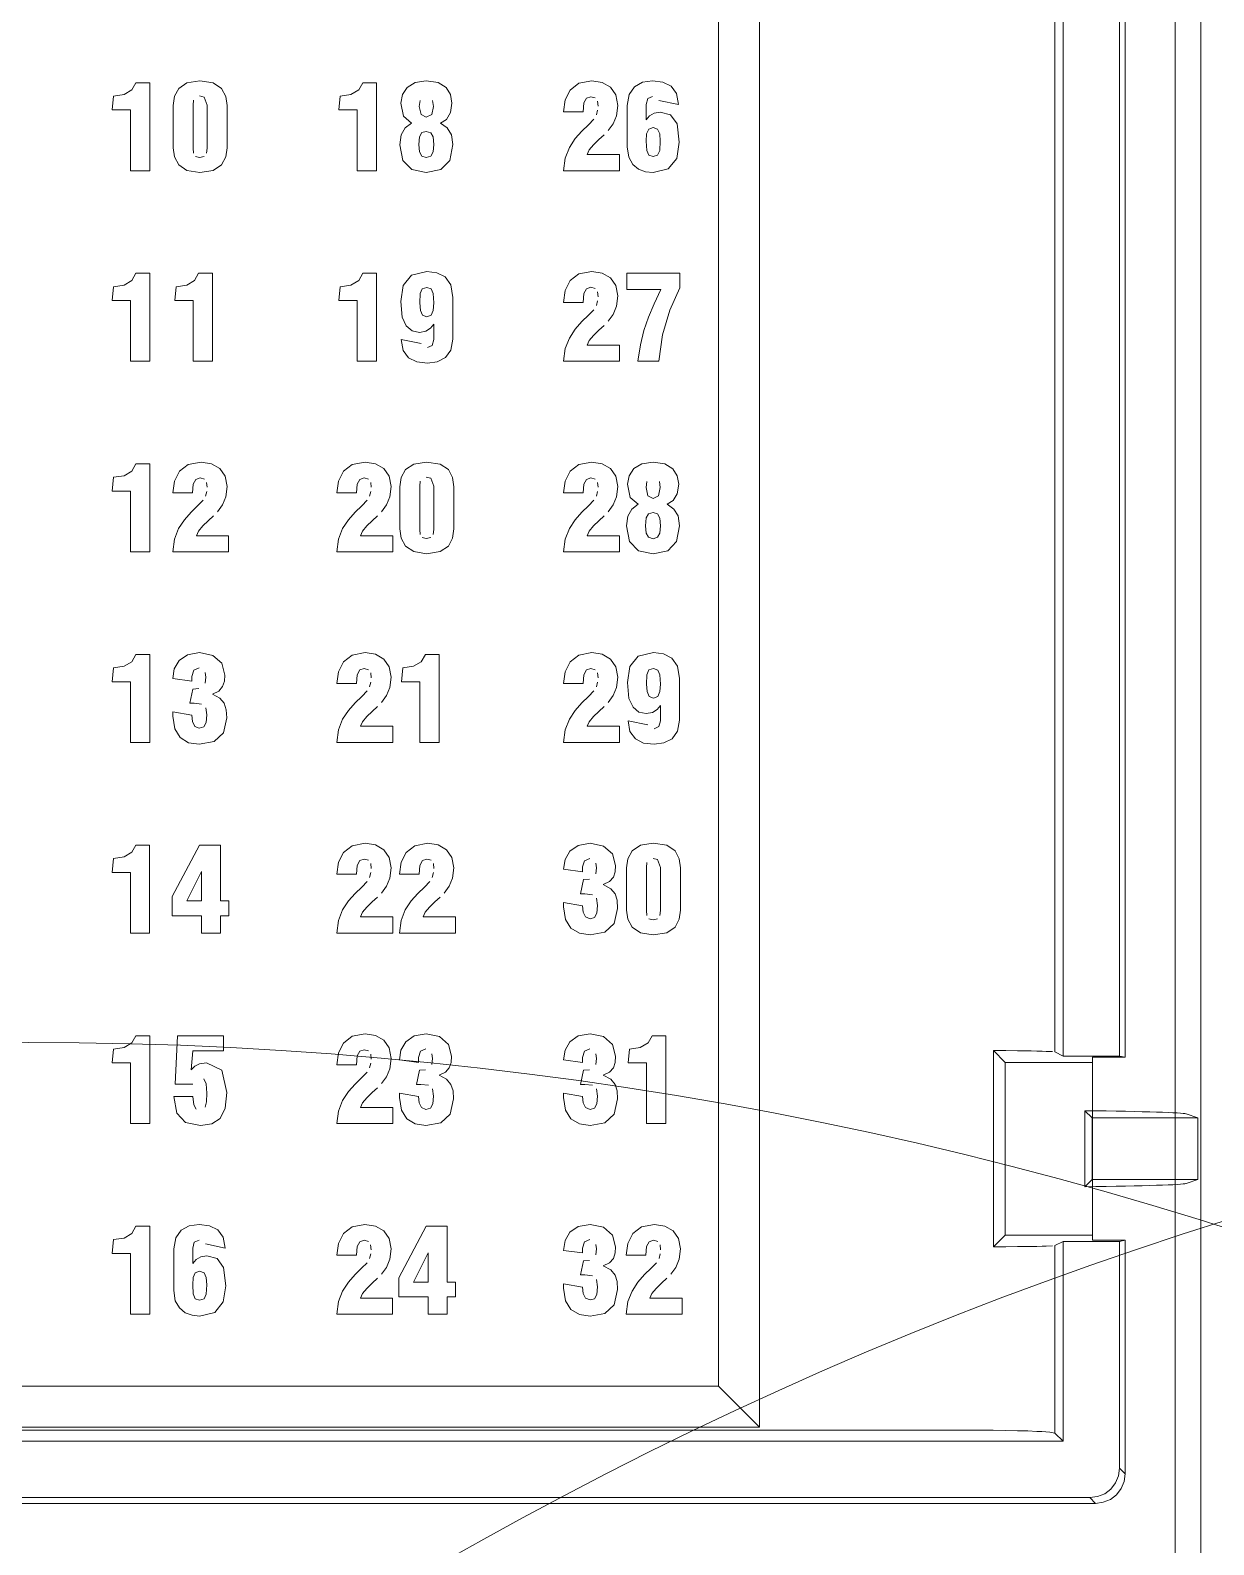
# Model space of a CAD drawing. Header units: millimetres. Extents: x -6000 to 26000, y -6000 to 26000.
# Drawn here: x 133.833 to 136.62, y -4328.751 to -4325.187 of the extents above; entities that cross this region are included whole.
import ezdxf

# ---------------------------------------------------------------- set-up
doc = ezdxf.new("R2010")
doc.units = ezdxf.units.MM
doc.header["$MEASUREMENT"] = 0
doc.layers.add('Чертеж и Рисунок_Ном._пера__7', color=7, linetype='Continuous', lineweight=15)

msp = doc.modelspace()

# ---------------------------------------------------------------- linework, layer by layer
at = {"layer": 'Чертеж и Рисунок_Ном._пера__7', "color": 7, "linetype": 'Continuous', "lineweight": 15}
for p, q in [((136.5291, -4328.7722), (136.5291, -4322.1764)), ((136.5894, -4322.1764), (136.5894, -4328.7722)), ((136.5894, -4322.1764), (136.5894, -4328.7722)), ((136.5894, -4328.7305), (136.5894, -4322.1767)), ((136.2456, -4327.5917), (136.2456, -4323.0256)), ((136.2648, -4327.6013), (136.2648, -4323.016)), ((136.3975, -4327.6013), (136.3975, -4323.016)), ((136.4109, -4323.0133), (136.4109, -4327.6039)), ((135.4537, -4328.3784), (135.4537, -4324.4836)), ((135.5501, -4324.58), (135.5501, -4328.4748)), ((136.1008, -4327.5883), (136.1286, -4327.6162)), ((136.1008, -4328.0504), (136.1008, -4327.5883)), ((136.2648, -4327.6013), (136.2456, -4327.5917)), ((136.3975, -4327.6013), (136.2648, -4327.6013)), ((136.3344, -4327.6039), (136.3344, -4327.6162)), ((136.4109, -4327.6039), (136.3344, -4327.6039)), ((136.4109, -4327.6039), (136.3975, -4327.6013)), ((136.1286, -4328.0226), (136.1286, -4327.6162)), ((136.1286, -4327.6162), (136.3344, -4327.6162)), ((136.3344, -4328.0226), (136.3344, -4327.6162)), ((136.3164, -4327.73), (136.3164, -4327.9088)), ((136.3164, -4327.73), (136.3331, -4327.7467)), ((136.3331, -4327.7467), (136.3331, -4327.8921)), ((136.5822, -4327.7467), (136.3331, -4327.7467)), ((136.5822, -4327.7467), (136.5544, -4327.7374)), ((136.5822, -4327.7467), (136.5822, -4327.8921)), ((136.3164, -4327.9088), (136.3331, -4327.8921)), ((136.3331, -4327.8921), (136.5822, -4327.8921)), ((136.5544, -4327.9013), (136.5822, -4327.8921)), ((136.1008, -4328.0504), (136.1286, -4328.0226)), ((136.1286, -4328.0226), (136.3344, -4328.0226)), ((136.3344, -4328.0348), (136.3344, -4328.0226)), ((136.2648, -4328.0375), (136.2456, -4328.0471)), ((136.2456, -4328.4887), (136.2456, -4328.0471)), ((136.3975, -4328.0375), (136.2648, -4328.0375)), ((136.2648, -4328.5079), (136.2648, -4328.0375)), ((136.4109, -4328.0348), (136.3344, -4328.0348)), ((136.4109, -4328.0348), (136.3975, -4328.0375)), ((136.3975, -4328.5713), (136.3975, -4328.0375)), ((136.4109, -4328.0348), (136.4109, -4328.5847)), ((132.0822, -4328.3784), (135.4537, -4328.3784)), ((135.4537, -4328.3784), (135.5501, -4328.4748)), ((136.0371, -4328.4817), (131.4988, -4328.4817)), ((135.5501, -4328.4748), (131.9858, -4328.4748)), ((136.2456, -4328.4887), (136.2648, -4328.5079)), ((131.2711, -4328.5079), (136.2648, -4328.5079)), ((136.4109, -4328.5847), (136.3975, -4328.5713)), ((136.3416, -4328.654), (131.1943, -4328.654)), ((131.2077, -4328.6406), (136.3282, -4328.6406)), ((136.3416, -4328.654), (136.3282, -4328.6406))]:
    msp.add_line(p, q, dxfattribs=at)
at = {"layer": 'Чертеж и Рисунок_Ном._пера__7', "color": 7, "linetype": 'Continuous', "lineweight": 15, "flags": 128}
for points in [[(134.0692, -4325.5176), (134.1146, -4325.5176), (134.1146, -4325.3106), (134.0822, -4325.3106), (134.0728, -4325.3275)], [(134.183, -4325.324), (134.1729, -4325.3426)], [(134.2022, -4325.311), (134.183, -4325.324)], [(134.2326, -4325.3062), (134.2022, -4325.311)], [(134.2643, -4325.3111), (134.2326, -4325.3062)], [(134.2839, -4325.3241), (134.2643, -4325.3111)], [(134.2938, -4325.3427), (134.2839, -4325.3241)], [(134.603, -4325.5176), (134.6483, -4325.5176), (134.6483, -4325.3106), (134.616, -4325.3106), (134.6065, -4325.3275)], [(134.7396, -4325.3104), (134.7208, -4325.3217), (134.7095, -4325.3383)], [(134.7658, -4325.3062), (134.7396, -4325.3104)], [(134.7939, -4325.3104), (134.7658, -4325.3062)], [(134.8126, -4325.3219), (134.7939, -4325.3104)], [(134.8229, -4325.3386), (134.8126, -4325.3219)], [(135.125, -4325.312), (135.1044, -4325.3279)], [(135.1553, -4325.3062), (135.125, -4325.312)], [(135.1799, -4325.31), (135.1553, -4325.3062)], [(135.1994, -4325.3213), (135.1799, -4325.31)], [(135.2122, -4325.3395), (135.1994, -4325.3213)], [(135.256, -4325.32), (135.2433, -4325.338)], [(135.2984, -4325.3062), (135.275, -4325.3096), (135.256, -4325.32)], [(135.323, -4325.3092), (135.2984, -4325.3062)], [(135.3423, -4325.319), (135.323, -4325.3092)], [(135.3551, -4325.3362), (135.3423, -4325.319)], [(134.0541, -4325.3383), (134.0292, -4325.3421), (134.026, -4325.3748), (134.0692, -4325.3748), (134.0692, -4325.5176)], [(134.0728, -4325.3275), (134.0541, -4325.3383)], [(134.1729, -4325.3426), (134.1699, -4325.3642)], [(134.2178, -4325.4766), (134.2167, -4325.4649), (134.2167, -4325.3633), (134.2178, -4325.3516)], [(134.2321, -4325.3418), (134.2427, -4325.3443)], [(134.2427, -4325.3443), (134.2497, -4325.3633), (134.2497, -4325.4649), (134.2481, -4325.4766)], [(134.2938, -4325.4852), (134.2965, -4325.4637), (134.2965, -4325.3642), (134.2938, -4325.3427)], [(134.5879, -4325.3383), (134.563, -4325.3421), (134.5597, -4325.3748), (134.603, -4325.3748), (134.603, -4325.5176)], [(134.6065, -4325.3275), (134.5879, -4325.3383)], [(134.7095, -4325.3383), (134.7057, -4325.3586), (134.7119, -4325.3895)], [(134.7535, -4325.3855), (134.7493, -4325.3665), (134.7512, -4325.3522)], [(134.7807, -4325.3522), (134.7826, -4325.3665), (134.7784, -4325.3855)], [(134.8225, -4325.381), (134.8262, -4325.3586)], [(134.8262, -4325.3586), (134.8229, -4325.3386)], [(135.0927, -4325.351), (135.089, -4325.3789), (135.135, -4325.3789), (135.1369, -4325.3582), (135.143, -4325.3469)], [(135.1044, -4325.3279), (135.0927, -4325.351)], [(135.143, -4325.3469), (135.1532, -4325.3436)], [(135.1532, -4325.3436), (135.1635, -4325.3463)], [(135.1686, -4325.354), (135.17, -4325.3656)], [(135.2168, -4325.3639), (135.2122, -4325.3395)], [(135.2433, -4325.338), (135.2386, -4325.3639), (135.2386, -4325.4613), (135.2422, -4325.4856)], [(135.2834, -4325.398), (135.2834, -4325.3618), (135.287, -4325.3479)], [(135.287, -4325.3479), (135.2984, -4325.343)], [(135.313, -4325.3521), (135.3596, -4325.3618), (135.3551, -4325.3362)], [(134.1699, -4325.3642), (134.1699, -4325.4637), (134.1729, -4325.4853), (134.183, -4325.504)], [(134.7119, -4325.3895), (134.7305, -4325.4057)], [(134.7784, -4325.3855), (134.7658, -4325.3918), (134.7535, -4325.3855)], [(134.813, -4325.3968), (134.8225, -4325.381)], [(135.1691, -4325.3754), (135.1661, -4325.3865)], [(135.2056, -4325.4073), (135.2137, -4325.3882)], [(135.2137, -4325.3882), (135.2168, -4325.3639)], [(135.3021, -4325.3825), (135.2912, -4325.3889), (135.2834, -4325.398)], [(135.3166, -4325.3801), (135.3021, -4325.3825)], [(135.3408, -4325.3865), (135.3166, -4325.3801)], [(135.3561, -4325.4073), (135.3408, -4325.3865)], [(134.7305, -4325.4057), (134.7156, -4325.4169), (134.7065, -4325.4333)], [(134.7497, -4325.4379), (134.7551, -4325.4281), (134.7658, -4325.4251)], [(134.7658, -4325.4251), (134.7764, -4325.4282)], [(134.7764, -4325.4282), (134.7819, -4325.4381), (134.7835, -4325.456)], [(134.7994, -4325.4057), (134.813, -4325.3968)], [(134.815, -4325.4168), (134.7994, -4325.4057)], [(134.8248, -4325.4331), (134.815, -4325.4168)], [(135.132, -4325.4244), (135.1164, -4325.442)], [(135.1473, -4325.4094), (135.132, -4325.4244)], [(135.1603, -4325.3963), (135.1473, -4325.4094)], [(135.1938, -4325.4234), (135.2056, -4325.4073)], [(135.2834, -4325.4481), (135.2845, -4325.4308), (135.2893, -4325.42), (135.2996, -4325.4163), (135.31, -4325.4201)], [(135.31, -4325.4201), (135.3152, -4325.431)], [(135.3152, -4325.431), (135.3166, -4325.4484)], [(135.3553, -4325.4887), (135.3614, -4325.4507), (135.3561, -4325.4073)], [(134.7065, -4325.4333), (134.7034, -4325.4566), (134.7104, -4325.4936)], [(134.7481, -4325.456), (134.7497, -4325.4379)], [(134.7497, -4325.4733), (134.7481, -4325.456)], [(134.7835, -4325.456), (134.782, -4325.4733)], [(134.8212, -4325.4934), (134.8282, -4325.456), (134.8248, -4325.4331)], [(135.1026, -4325.463), (135.0928, -4325.4879)], [(135.1164, -4325.442), (135.1026, -4325.463)], [(135.1492, -4325.4687), (135.1593, -4325.4567)], [(135.1593, -4325.4567), (135.172, -4325.4445)], [(135.172, -4325.4445), (135.1844, -4325.433)], [(135.2846, -4325.4698), (135.2834, -4325.4481)], [(135.3166, -4325.4484), (135.3153, -4325.4703)], [(134.2427, -4325.4839), (134.2321, -4325.4864), (134.2223, -4325.4839)], [(134.2839, -4325.5039), (134.2938, -4325.4852)], [(134.7104, -4325.4936), (134.7313, -4325.5151)], [(134.7551, -4325.4834), (134.7497, -4325.4733)], [(134.7766, -4325.4834), (134.7658, -4325.4867), (134.7551, -4325.4834)], [(134.782, -4325.4733), (134.7766, -4325.4834)], [(134.8003, -4325.515), (134.8212, -4325.4934)], [(135.089, -4325.5176), (135.2203, -4325.5176), (135.2203, -4325.4796), (135.1444, -4325.4796), (135.1492, -4325.4687)], [(135.0928, -4325.4879), (135.089, -4325.5176)], [(135.2422, -4325.4856), (135.2518, -4325.5029)], [(135.2894, -4325.4811), (135.2846, -4325.4698)], [(135.2996, -4325.4843), (135.2894, -4325.4811)], [(135.3102, -4325.4813), (135.2996, -4325.4843)], [(135.3153, -4325.4703), (135.3102, -4325.4813)], [(135.3355, -4325.5133), (135.3553, -4325.4887)], [(134.183, -4325.504), (134.2022, -4325.5171)], [(134.2022, -4325.5171), (134.2326, -4325.522)], [(134.2326, -4325.522), (134.2643, -4325.517)], [(134.2643, -4325.517), (134.2839, -4325.5039)], [(134.7313, -4325.5151), (134.7658, -4325.522)], [(134.7658, -4325.522), (134.8003, -4325.515)], [(135.2518, -4325.5029), (135.2656, -4325.5141), (135.2821, -4325.5202), (135.2996, -4325.522)], [(135.2996, -4325.522), (135.3355, -4325.5133)], [(134.0541, -4325.7869), (134.0292, -4325.7906), (134.026, -4325.8233), (134.0692, -4325.8233), (134.0692, -4325.9661)], [(134.0728, -4325.7761), (134.0541, -4325.7869)], [(134.0692, -4325.9661), (134.1146, -4325.9661), (134.1146, -4325.7591), (134.0822, -4325.7591), (134.0728, -4325.7761)], [(134.2016, -4325.7869), (134.1767, -4325.7906), (134.1735, -4325.8233), (134.2167, -4325.8233), (134.2167, -4325.9661)], [(134.2203, -4325.7761), (134.2016, -4325.7869)], [(134.2167, -4325.9661), (134.2621, -4325.9661), (134.2621, -4325.7591), (134.2297, -4325.7591), (134.2203, -4325.7761)], [(134.5879, -4325.7869), (134.563, -4325.7906), (134.5597, -4325.8233), (134.603, -4325.8233), (134.603, -4325.9661)], [(134.6065, -4325.7761), (134.5879, -4325.7869)], [(134.603, -4325.9661), (134.6483, -4325.9661), (134.6483, -4325.7591), (134.616, -4325.7591), (134.6065, -4325.7761)], [(134.7115, -4325.7876), (134.7055, -4325.8254), (134.709, -4325.8624)], [(134.7667, -4325.7547), (134.7312, -4325.7633), (134.7115, -4325.7876)], [(134.7903, -4325.7577), (134.7667, -4325.7547)], [(134.8233, -4325.7864), (134.8099, -4325.7676), (134.7903, -4325.7577)], [(134.8235, -4325.9397), (134.8282, -4325.914), (134.8282, -4325.8157), (134.8233, -4325.7864)], [(135.1044, -4325.7764), (135.0927, -4325.7996)], [(135.125, -4325.7606), (135.1044, -4325.7764)], [(135.1553, -4325.7547), (135.125, -4325.7606)], [(135.1799, -4325.7586), (135.1553, -4325.7547)], [(135.1994, -4325.7699), (135.1799, -4325.7586)], [(135.2122, -4325.788), (135.1994, -4325.7699)], [(135.3388, -4325.846), (135.3629, -4325.7936), (135.3629, -4325.7591), (135.238, -4325.7591), (135.238, -4325.7971), (135.3178, -4325.7971), (135.302, -4325.831)], [(134.7502, -4325.8286), (134.7514, -4325.8067)], [(134.7514, -4325.8067), (134.7563, -4325.7955)], [(134.7563, -4325.7955), (134.7667, -4325.7924)], [(134.7667, -4325.7924), (134.777, -4325.7957)], [(134.777, -4325.7957), (134.782, -4325.8069)], [(134.782, -4325.8069), (134.7835, -4325.8286)], [(135.0927, -4325.7996), (135.089, -4325.8275), (135.135, -4325.8275), (135.1369, -4325.8068), (135.143, -4325.7955)], [(135.143, -4325.7955), (135.1532, -4325.7921)], [(135.1532, -4325.7921), (135.1635, -4325.7949)], [(135.1686, -4325.8026), (135.17, -4325.8142)], [(135.2168, -4325.8124), (135.2122, -4325.788)], [(135.2137, -4325.8367), (135.2168, -4325.8124)], [(134.7517, -4325.8463), (134.7502, -4325.8286)], [(134.7667, -4325.8619), (134.7568, -4325.8578), (134.7517, -4325.8463)], [(134.777, -4325.8578), (134.7667, -4325.8619)], [(134.782, -4325.8463), (134.777, -4325.8578)], [(134.7835, -4325.8286), (134.782, -4325.8463)], [(135.1473, -4325.8579), (135.132, -4325.8729)], [(135.1603, -4325.8448), (135.1473, -4325.8579)], [(135.1691, -4325.824), (135.1661, -4325.8351)], [(135.1938, -4325.8719), (135.2056, -4325.8558)], [(135.2056, -4325.8558), (135.2137, -4325.8367)], [(135.302, -4325.831), (135.2888, -4325.8624)], [(135.3219, -4325.9043), (135.3388, -4325.846)], [(134.709, -4325.8624), (134.7187, -4325.8829)], [(134.7187, -4325.8829), (134.7328, -4325.8945)], [(134.7328, -4325.8945), (134.7499, -4325.8981)], [(134.7646, -4325.8954), (134.7756, -4325.8884)], [(134.7756, -4325.8884), (134.7835, -4325.879), (134.7835, -4325.9149), (134.7797, -4325.9288)], [(135.1164, -4325.8906), (135.1026, -4325.9115)], [(135.132, -4325.8729), (135.1164, -4325.8906)], [(135.1593, -4325.9053), (135.172, -4325.8931)], [(135.172, -4325.8931), (135.1844, -4325.8816)], [(135.2781, -4325.8937), (135.2697, -4325.9274)], [(135.2888, -4325.8624), (135.2781, -4325.8937)], [(134.7069, -4325.9149), (134.7115, -4325.9405), (134.7242, -4325.9577)], [(134.7535, -4325.9246), (134.7069, -4325.9149)], [(134.7499, -4325.8981), (134.7646, -4325.8954)], [(134.7797, -4325.9288), (134.7682, -4325.9337)], [(135.089, -4325.9661), (135.2203, -4325.9661), (135.2203, -4325.9281), (135.1444, -4325.9281), (135.1492, -4325.9173)], [(135.1026, -4325.9115), (135.0928, -4325.9365)], [(135.1492, -4325.9173), (135.1593, -4325.9053)], [(135.2697, -4325.9274), (135.2636, -4325.9661), (135.3134, -4325.9661)], [(135.3134, -4325.9661), (135.3219, -4325.9043)], [(134.7242, -4325.9577), (134.7436, -4325.9675)], [(134.7916, -4325.9673), (134.8107, -4325.9573)], [(134.8107, -4325.9573), (134.8235, -4325.9397)], [(135.0928, -4325.9365), (135.089, -4325.9661)], [(134.7436, -4325.9675), (134.7682, -4325.9705), (134.7916, -4325.9673)], [(134.0692, -4326.4147), (134.1146, -4326.4147), (134.1146, -4326.2077), (134.0822, -4326.2077), (134.0728, -4326.2246)], [(134.205, -4326.2091), (134.1844, -4326.225)], [(134.2353, -4326.2033), (134.205, -4326.2091)], [(134.2599, -4326.2072), (134.2353, -4326.2033)], [(134.2794, -4326.2185), (134.2599, -4326.2072)], [(134.5912, -4326.2091), (134.5707, -4326.225)], [(134.6216, -4326.2033), (134.5912, -4326.2091)], [(134.6462, -4326.2072), (134.6216, -4326.2033)], [(134.6657, -4326.2185), (134.6462, -4326.2072)], [(134.736, -4326.2081), (134.7167, -4326.2211)], [(134.7664, -4326.2033), (134.736, -4326.2081)], [(134.7981, -4326.2082), (134.7664, -4326.2033)], [(134.8177, -4326.2212), (134.7981, -4326.2082)], [(135.125, -4326.2091), (135.1044, -4326.225)], [(135.1553, -4326.2033), (135.125, -4326.2091)], [(135.1799, -4326.2072), (135.1553, -4326.2033)], [(135.1994, -4326.2185), (135.1799, -4326.2072)], [(135.2733, -4326.2075), (135.2545, -4326.2188), (135.2433, -4326.2354)], [(135.2996, -4326.2033), (135.2733, -4326.2075)], [(135.3276, -4326.2076), (135.2996, -4326.2033)], [(135.3463, -4326.219), (135.3276, -4326.2076)], [(134.0541, -4326.2354), (134.0292, -4326.2392), (134.026, -4326.2719), (134.0692, -4326.2719), (134.0692, -4326.4147)], [(134.0728, -4326.2246), (134.0541, -4326.2354)], [(134.1727, -4326.2481), (134.169, -4326.276), (134.215, -4326.276), (134.2169, -4326.2554), (134.223, -4326.2441)], [(134.1844, -4326.225), (134.1727, -4326.2481)], [(134.223, -4326.2441), (134.2332, -4326.2407)], [(134.2332, -4326.2407), (134.2435, -4326.2434)], [(134.2922, -4326.2366), (134.2794, -4326.2185)], [(134.2968, -4326.261), (134.2922, -4326.2366)], [(134.559, -4326.2481), (134.5553, -4326.276), (134.6012, -4326.276), (134.6032, -4326.2554), (134.6093, -4326.2441)], [(134.5707, -4326.225), (134.559, -4326.2481)], [(134.6093, -4326.2441), (134.6195, -4326.2407)], [(134.6195, -4326.2407), (134.6297, -4326.2434)], [(134.6785, -4326.2366), (134.6657, -4326.2185)], [(134.6831, -4326.261), (134.6785, -4326.2366)], [(134.7066, -4326.2397), (134.7037, -4326.2613)], [(134.7167, -4326.2211), (134.7066, -4326.2397)], [(134.7516, -4326.3737), (134.7505, -4326.362), (134.7505, -4326.2604), (134.7516, -4326.2487)], [(134.7658, -4326.2389), (134.7764, -4326.2414)], [(134.7764, -4326.2414), (134.7835, -4326.2604), (134.7835, -4326.362), (134.7819, -4326.3737)], [(134.8275, -4326.2398), (134.8177, -4326.2212)], [(134.8275, -4326.3823), (134.8303, -4326.3608), (134.8303, -4326.2613), (134.8275, -4326.2398)], [(135.0927, -4326.2481), (135.089, -4326.276), (135.135, -4326.276), (135.1369, -4326.2554), (135.143, -4326.2441)], [(135.1044, -4326.225), (135.0927, -4326.2481)], [(135.143, -4326.2441), (135.1532, -4326.2407)], [(135.1532, -4326.2407), (135.1635, -4326.2434)], [(135.2122, -4326.2366), (135.1994, -4326.2185)], [(135.2168, -4326.261), (135.2122, -4326.2366)], [(135.2433, -4326.2354), (135.2395, -4326.2557), (135.2457, -4326.2867)], [(135.2872, -4326.2826), (135.2831, -4326.2636), (135.285, -4326.2493)], [(135.3145, -4326.2493), (135.3163, -4326.2636), (135.3122, -4326.2826)], [(135.3567, -4326.2357), (135.3463, -4326.219)], [(135.3599, -4326.2557), (135.3567, -4326.2357)], [(134.2491, -4326.2725), (134.2461, -4326.2836)], [(134.2486, -4326.2511), (134.25, -4326.2628)], [(134.2856, -4326.3044), (134.2937, -4326.2853)], [(134.2937, -4326.2853), (134.2968, -4326.261)], [(134.6354, -4326.2725), (134.6323, -4326.2836)], [(134.6348, -4326.2511), (134.6363, -4326.2628)], [(134.6718, -4326.3044), (134.68, -4326.2853)], [(134.68, -4326.2853), (134.6831, -4326.261)], [(134.7037, -4326.2613), (134.7037, -4326.3608), (134.7066, -4326.3824), (134.7167, -4326.4011)], [(135.1691, -4326.2725), (135.1661, -4326.2836)], [(135.1686, -4326.2511), (135.17, -4326.2628)], [(135.2056, -4326.3044), (135.2137, -4326.2853)], [(135.2137, -4326.2853), (135.2168, -4326.261)], [(135.3122, -4326.2826), (135.2996, -4326.289), (135.2872, -4326.2826)], [(135.3467, -4326.2939), (135.3563, -4326.2781)], [(135.3563, -4326.2781), (135.3599, -4326.2557)], [(134.212, -4326.3215), (134.1964, -4326.3391)], [(134.2273, -4326.3065), (134.212, -4326.3215)], [(134.2403, -4326.2934), (134.2273, -4326.3065)], [(134.2739, -4326.3205), (134.2856, -4326.3044)], [(134.5983, -4326.3215), (134.5826, -4326.3391)], [(134.6136, -4326.3065), (134.5983, -4326.3215)], [(134.6265, -4326.2934), (134.6136, -4326.3065)], [(134.6601, -4326.3205), (134.6718, -4326.3044)], [(135.132, -4326.3215), (135.1164, -4326.3391)], [(135.1473, -4326.3065), (135.132, -4326.3215)], [(135.1603, -4326.2934), (135.1473, -4326.3065)], [(135.1938, -4326.3205), (135.2056, -4326.3044)], [(135.2642, -4326.3028), (135.2494, -4326.314), (135.2402, -4326.3304)], [(135.2457, -4326.2867), (135.2642, -4326.3028)], [(135.3331, -4326.3028), (135.3467, -4326.2939)], [(135.3487, -4326.3139), (135.3331, -4326.3028)], [(135.3585, -4326.3302), (135.3487, -4326.3139)], [(134.1964, -4326.3391), (134.1826, -4326.3601)], [(134.2292, -4326.3659), (134.2393, -4326.3538)], [(134.2393, -4326.3538), (134.252, -4326.3416)], [(134.252, -4326.3416), (134.2644, -4326.3301)], [(134.5826, -4326.3391), (134.5688, -4326.3601)], [(134.6155, -4326.3659), (134.6256, -4326.3538)], [(134.6256, -4326.3538), (134.6382, -4326.3416)], [(134.6382, -4326.3416), (134.6506, -4326.3301)], [(135.1164, -4326.3391), (135.1026, -4326.3601)], [(135.1492, -4326.3659), (135.1593, -4326.3538)], [(135.1593, -4326.3538), (135.172, -4326.3416)], [(135.172, -4326.3416), (135.1844, -4326.3301)], [(135.2402, -4326.3304), (135.2371, -4326.3537), (135.2441, -4326.3907)], [(135.2819, -4326.3531), (135.2834, -4326.335)], [(135.2834, -4326.3704), (135.2819, -4326.3531)], [(135.2834, -4326.335), (135.2888, -4326.3252), (135.2996, -4326.3222)], [(135.2996, -4326.3222), (135.3102, -4326.3253)], [(135.3102, -4326.3253), (135.3156, -4326.3352), (135.3172, -4326.3531)], [(135.3172, -4326.3531), (135.3158, -4326.3704)], [(135.355, -4326.3905), (135.362, -4326.3531), (135.3585, -4326.3302)], [(134.169, -4326.4147), (134.3004, -4326.4147), (134.3004, -4326.3767), (134.2244, -4326.3767), (134.2292, -4326.3659)], [(134.1728, -4326.385), (134.169, -4326.4147)], [(134.1826, -4326.3601), (134.1728, -4326.385)], [(134.5553, -4326.4147), (134.6866, -4326.4147), (134.6866, -4326.3767), (134.6107, -4326.3767), (134.6155, -4326.3659)], [(134.559, -4326.385), (134.5553, -4326.4147)], [(134.5688, -4326.3601), (134.559, -4326.385)], [(134.7764, -4326.381), (134.7658, -4326.3835), (134.7561, -4326.381)], [(134.8177, -4326.401), (134.8275, -4326.3823)], [(135.089, -4326.4147), (135.2203, -4326.4147), (135.2203, -4326.3767), (135.1444, -4326.3767), (135.1492, -4326.3659)], [(135.0928, -4326.385), (135.089, -4326.4147)], [(135.1026, -4326.3601), (135.0928, -4326.385)], [(135.2441, -4326.3907), (135.2651, -4326.4122)], [(135.2888, -4326.3805), (135.2834, -4326.3704)], [(135.3104, -4326.3805), (135.2996, -4326.3838), (135.2888, -4326.3805)], [(135.3158, -4326.3704), (135.3104, -4326.3805)], [(135.334, -4326.4121), (135.355, -4326.3905)], [(134.7167, -4326.4011), (134.736, -4326.4142)], [(134.736, -4326.4142), (134.7664, -4326.4191)], [(134.7664, -4326.4191), (134.7981, -4326.4141)], [(134.7981, -4326.4141), (134.8177, -4326.401)], [(135.2651, -4326.4122), (135.2996, -4326.4191)], [(135.2996, -4326.4191), (135.334, -4326.4121)], [(134.0728, -4326.6732), (134.0541, -4326.684)], [(134.0692, -4326.8632), (134.1146, -4326.8632), (134.1146, -4326.6563), (134.0822, -4326.6563), (134.0728, -4326.6732)], [(134.1836, -4326.6704), (134.1723, -4326.69), (134.1688, -4326.7131), (134.2135, -4326.719)], [(134.2032, -4326.6569), (134.1836, -4326.6704)], [(134.2318, -4326.6518), (134.2032, -4326.6569)], [(134.2631, -4326.6585), (134.2318, -4326.6518)], [(134.284, -4326.6769), (134.2631, -4326.6585)], [(134.2915, -4326.7046), (134.284, -4326.6769)], [(134.5707, -4326.6735), (134.559, -4326.6967)], [(134.5912, -4326.6577), (134.5707, -4326.6735)], [(134.6216, -4326.6518), (134.5912, -4326.6577)], [(134.6462, -4326.6557), (134.6216, -4326.6518)], [(134.6657, -4326.667), (134.6462, -4326.6557)], [(134.6785, -4326.6851), (134.6657, -4326.667)], [(134.754, -4326.6732), (134.7354, -4326.684)], [(134.7505, -4326.8632), (134.7958, -4326.8632), (134.7958, -4326.6563), (134.7635, -4326.6563), (134.754, -4326.6732)], [(135.1044, -4326.6735), (135.0927, -4326.6967)], [(135.125, -4326.6577), (135.1044, -4326.6735)], [(135.1553, -4326.6518), (135.125, -4326.6577)], [(135.1799, -4326.6557), (135.1553, -4326.6518)], [(135.1994, -4326.667), (135.1799, -4326.6557)], [(135.2122, -4326.6851), (135.1994, -4326.667)], [(135.3004, -4326.6518), (135.2649, -4326.6604), (135.2453, -4326.6847)], [(135.3241, -4326.6548), (135.3004, -4326.6518)], [(135.357, -4326.6835), (135.3437, -4326.6648), (135.3241, -4326.6548)], [(134.0541, -4326.684), (134.0292, -4326.6878), (134.026, -4326.7204), (134.0692, -4326.7204), (134.0692, -4326.8632)], [(134.2135, -4326.719), (134.2135, -4326.7078), (134.2182, -4326.693)], [(134.2182, -4326.693), (134.2309, -4326.6875)], [(134.2452, -4326.6988), (134.2468, -4326.7095), (134.2452, -4326.7239)], [(134.2904, -4326.719), (134.2915, -4326.7046)], [(134.559, -4326.6967), (134.5553, -4326.7246), (134.6012, -4326.7246), (134.6032, -4326.7039), (134.6093, -4326.6926)], [(134.6093, -4326.6926), (134.6195, -4326.6892)], [(134.6195, -4326.6892), (134.6297, -4326.692)], [(134.6348, -4326.6997), (134.6363, -4326.7113)], [(134.6831, -4326.7095), (134.6785, -4326.6851)], [(134.68, -4326.7338), (134.6831, -4326.7095)], [(134.7354, -4326.684), (134.7105, -4326.6878), (134.7072, -4326.7204), (134.7505, -4326.7204), (134.7505, -4326.8632)], [(135.0927, -4326.6967), (135.089, -4326.7246), (135.135, -4326.7246), (135.1369, -4326.7039), (135.143, -4326.6926)], [(135.143, -4326.6926), (135.1532, -4326.6892)], [(135.1532, -4326.6892), (135.1635, -4326.692)], [(135.1686, -4326.6997), (135.17, -4326.7113)], [(135.2168, -4326.7095), (135.2122, -4326.6851)], [(135.2137, -4326.7338), (135.2168, -4326.7095)], [(135.2453, -4326.6847), (135.2392, -4326.7225), (135.2427, -4326.7596)], [(135.2839, -4326.7257), (135.2851, -4326.7038)], [(135.2851, -4326.7038), (135.29, -4326.6926)], [(135.29, -4326.6926), (135.3004, -4326.6895)], [(135.3004, -4326.6895), (135.3107, -4326.6928)], [(135.3107, -4326.6928), (135.3158, -4326.704)], [(135.3158, -4326.704), (135.3172, -4326.7257)], [(135.3572, -4326.8368), (135.362, -4326.8111), (135.362, -4326.7128), (135.357, -4326.6835)], [(134.2302, -4326.7364), (134.2159, -4326.7375), (134.2088, -4326.7708), (134.2191, -4326.7708), (134.2368, -4326.773)], [(134.2621, -4326.7493), (134.2771, -4326.7423)], [(134.2798, -4326.7589), (134.2621, -4326.7493)], [(134.2771, -4326.7423), (134.2861, -4326.7319)], [(134.2861, -4326.7319), (134.2904, -4326.719)], [(134.6265, -4326.7419), (134.6136, -4326.755)], [(134.6354, -4326.7211), (134.6323, -4326.7322)], [(134.6718, -4326.7529), (134.68, -4326.7338)], [(135.1603, -4326.7419), (135.1473, -4326.755)], [(135.1691, -4326.7211), (135.1661, -4326.7322)], [(135.2056, -4326.7529), (135.2137, -4326.7338)], [(135.2854, -4326.7434), (135.2839, -4326.7257)], [(135.3004, -4326.759), (135.2905, -4326.7549), (135.2854, -4326.7434)], [(135.3158, -4326.7434), (135.3107, -4326.7549)], [(135.3172, -4326.7257), (135.3158, -4326.7434)], [(134.2463, -4326.7815), (134.2491, -4326.7985)], [(134.2901, -4326.771), (134.2798, -4326.7589)], [(134.2948, -4326.7862), (134.2901, -4326.771)], [(134.5983, -4326.7701), (134.5826, -4326.7877)], [(134.6136, -4326.755), (134.5983, -4326.7701)], [(134.6382, -4326.7902), (134.6506, -4326.7787)], [(134.6601, -4326.769), (134.6718, -4326.7529)], [(135.132, -4326.7701), (135.1164, -4326.7877)], [(135.1473, -4326.755), (135.132, -4326.7701)], [(135.172, -4326.7902), (135.1844, -4326.7787)], [(135.1938, -4326.769), (135.2056, -4326.7529)], [(135.2427, -4326.7596), (135.2524, -4326.78)], [(135.2524, -4326.78), (135.2665, -4326.7916)], [(135.2984, -4326.7925), (135.3094, -4326.7855)], [(135.3107, -4326.7549), (135.3004, -4326.759)], [(135.3094, -4326.7855), (135.3172, -4326.7761), (135.3172, -4326.812), (135.3134, -4326.8259)], [(134.2151, -4326.8143), (134.2135, -4326.7993), (134.1688, -4326.7914), (134.1688, -4326.8017), (134.1734, -4326.8314)], [(134.2207, -4326.8254), (134.2151, -4326.8143)], [(134.2491, -4326.7985), (134.2476, -4326.8166), (134.242, -4326.8266)], [(134.2881, -4326.841), (134.2959, -4326.8052)], [(134.2959, -4326.8052), (134.2948, -4326.7862)], [(134.5553, -4326.8632), (134.6866, -4326.8632), (134.6866, -4326.8253), (134.6107, -4326.8253), (134.6155, -4326.8144)], [(134.5688, -4326.8086), (134.559, -4326.8336)], [(134.5826, -4326.7877), (134.5688, -4326.8086)], [(134.6155, -4326.8144), (134.6256, -4326.8024)], [(134.6256, -4326.8024), (134.6382, -4326.7902)], [(135.089, -4326.8632), (135.2203, -4326.8632), (135.2203, -4326.8253), (135.1444, -4326.8253), (135.1492, -4326.8144)], [(135.1026, -4326.8086), (135.0928, -4326.8336)], [(135.1164, -4326.7877), (135.1026, -4326.8086)], [(135.1492, -4326.8144), (135.1593, -4326.8024)], [(135.1593, -4326.8024), (135.172, -4326.7902)], [(135.2407, -4326.812), (135.2452, -4326.8376), (135.2579, -4326.8548)], [(135.2873, -4326.8217), (135.2407, -4326.812)], [(135.2665, -4326.7916), (135.2837, -4326.7952)], [(135.2837, -4326.7952), (135.2984, -4326.7925)], [(134.1734, -4326.8314), (134.1864, -4326.8519)], [(134.1864, -4326.8519), (134.2061, -4326.8638)], [(134.2312, -4326.8297), (134.2207, -4326.8254)], [(134.242, -4326.8266), (134.2312, -4326.8297)], [(134.2659, -4326.8613), (134.2881, -4326.841)], [(134.559, -4326.8336), (134.5553, -4326.8632)], [(135.0928, -4326.8336), (135.089, -4326.8632)], [(135.2579, -4326.8548), (135.2773, -4326.8646)], [(135.3134, -4326.8259), (135.3019, -4326.8309)], [(135.3253, -4326.8645), (135.3444, -4326.8544)], [(135.3444, -4326.8544), (135.3572, -4326.8368)], [(134.2061, -4326.8638), (134.2312, -4326.8676)], [(134.2312, -4326.8676), (134.2659, -4326.8613)], [(135.2773, -4326.8646), (135.3019, -4326.8676), (135.3253, -4326.8645)], [(134.0691, -4327.3118), (134.1144, -4327.3118), (134.1144, -4327.1048), (134.0821, -4327.1048), (134.0726, -4327.1217)], [(134.5912, -4327.1062), (134.5707, -4327.1221)], [(134.6216, -4327.1004), (134.5912, -4327.1062)], [(134.6462, -4327.1043), (134.6216, -4327.1004)], [(134.6657, -4327.1156), (134.6462, -4327.1043)], [(134.7387, -4327.1062), (134.7182, -4327.1221)], [(134.7691, -4327.1004), (134.7387, -4327.1062)], [(134.7937, -4327.1043), (134.7691, -4327.1004)], [(134.8132, -4327.1156), (134.7937, -4327.1043)], [(135.1231, -4327.1055), (135.1036, -4327.119)], [(135.1518, -4327.1004), (135.1231, -4327.1055)], [(135.1831, -4327.1071), (135.1518, -4327.1004)], [(135.2697, -4327.1053), (135.2505, -4327.1183)], [(135.3001, -4327.1004), (135.2697, -4327.1053)], [(135.3318, -4327.1053), (135.3001, -4327.1004)], [(135.3514, -4327.1184), (135.3318, -4327.1053)], [(134.054, -4327.1325), (134.0291, -4327.1363), (134.0258, -4327.169), (134.0691, -4327.169), (134.0691, -4327.3118)], [(134.0726, -4327.1217), (134.054, -4327.1325)], [(134.559, -4327.1452), (134.5553, -4327.1731), (134.6012, -4327.1731), (134.6032, -4327.1525), (134.6093, -4327.1412)], [(134.5707, -4327.1221), (134.559, -4327.1452)], [(134.6093, -4327.1412), (134.6195, -4327.1378)], [(134.6195, -4327.1378), (134.6297, -4327.1405)], [(134.6785, -4327.1337), (134.6657, -4327.1156)], [(134.6831, -4327.1581), (134.6785, -4327.1337)], [(134.7065, -4327.1452), (134.7028, -4327.1731), (134.7487, -4327.1731), (134.7507, -4327.1525), (134.7568, -4327.1412)], [(134.7182, -4327.1221), (134.7065, -4327.1452)], [(134.7568, -4327.1412), (134.767, -4327.1378)], [(134.767, -4327.1378), (134.7772, -4327.1405)], [(134.826, -4327.1337), (134.8132, -4327.1156)], [(134.8306, -4327.1581), (134.826, -4327.1337)], [(135.1036, -4327.119), (135.0923, -4327.1385), (135.0887, -4327.1616), (135.1335, -4327.1675)], [(135.1335, -4327.1675), (135.1335, -4327.1563), (135.1382, -4327.1415)], [(135.1382, -4327.1415), (135.1509, -4327.136)], [(135.204, -4327.1254), (135.1831, -4327.1071)], [(135.2115, -4327.1531), (135.204, -4327.1254)], [(135.2404, -4327.1368), (135.2374, -4327.1584)], [(135.2505, -4327.1183), (135.2404, -4327.1368)], [(135.2996, -4327.136), (135.3102, -4327.1385)], [(135.3102, -4327.1385), (135.3172, -4327.1575), (135.3172, -4327.2591), (135.3156, -4327.2708)], [(135.3613, -4327.1369), (135.3514, -4327.1184)], [(135.3613, -4327.2795), (135.364, -4327.2579), (135.364, -4327.1584), (135.3613, -4327.1369)], [(134.6354, -4327.1696), (134.6323, -4327.1807)], [(134.6348, -4327.1482), (134.6363, -4327.1599)], [(134.68, -4327.1824), (134.6831, -4327.1581)], [(134.7829, -4327.1696), (134.7798, -4327.1807)], [(134.7823, -4327.1482), (134.7838, -4327.1599)], [(134.8275, -4327.1824), (134.8306, -4327.1581)], [(135.1652, -4327.1474), (135.1668, -4327.1581), (135.1652, -4327.1724)], [(135.2061, -4327.1804), (135.2104, -4327.1676)], [(135.2104, -4327.1676), (135.2115, -4327.1531)], [(135.2374, -4327.1584), (135.2374, -4327.2579), (135.2404, -4327.2795), (135.2505, -4327.2982)], [(135.2853, -4327.2708), (135.2842, -4327.2591), (135.2842, -4327.1575), (135.2853, -4327.1458)], [(134.6136, -4327.2036), (134.5983, -4327.2186)], [(134.6265, -4327.1905), (134.6136, -4327.2036)], [(134.6601, -4327.2176), (134.6718, -4327.2015)], [(134.6718, -4327.2015), (134.68, -4327.1824)], [(134.7611, -4327.2036), (134.7458, -4327.2186)], [(134.774, -4327.1905), (134.7611, -4327.2036)], [(134.8076, -4327.2176), (134.8194, -4327.2015)], [(134.8194, -4327.2015), (134.8275, -4327.1824)], [(135.1502, -4327.185), (135.1359, -4327.1861), (135.1288, -4327.2193), (135.1391, -4327.2193), (135.1568, -4327.2216)], [(135.1821, -4327.1979), (135.1971, -4327.1908)], [(135.1998, -4327.2075), (135.1821, -4327.1979)], [(135.1971, -4327.1908), (135.2061, -4327.1804)], [(135.2101, -4327.2195), (135.1998, -4327.2075)], [(134.5826, -4327.2362), (134.5688, -4327.2572)], [(134.5983, -4327.2186), (134.5826, -4327.2362)], [(134.6256, -4327.2509), (134.6382, -4327.2387)], [(134.6382, -4327.2387), (134.6506, -4327.2272)], [(134.7301, -4327.2362), (134.7163, -4327.2572)], [(134.7458, -4327.2186), (134.7301, -4327.2362)], [(134.7731, -4327.2509), (134.7857, -4327.2387)], [(134.7857, -4327.2387), (134.7982, -4327.2272)], [(135.1351, -4327.2628), (135.1335, -4327.2479), (135.0887, -4327.2399), (135.0887, -4327.2503), (135.0934, -4327.28)], [(135.1691, -4327.247), (135.1676, -4327.2652), (135.162, -4327.2752)], [(135.1663, -4327.23), (135.1691, -4327.247)], [(135.2148, -4327.2348), (135.2101, -4327.2195)], [(135.2159, -4327.2538), (135.2148, -4327.2348)], [(134.5553, -4327.3118), (134.6866, -4327.3118), (134.6866, -4327.2738), (134.6107, -4327.2738), (134.6155, -4327.263)], [(134.559, -4327.2821), (134.5553, -4327.3118)], [(134.5688, -4327.2572), (134.559, -4327.2821)], [(134.6155, -4327.263), (134.6256, -4327.2509)], [(134.7028, -4327.3118), (134.8341, -4327.3118), (134.8341, -4327.2738), (134.7582, -4327.2738), (134.763, -4327.263)], [(134.7065, -4327.2821), (134.7028, -4327.3118)], [(134.7163, -4327.2572), (134.7065, -4327.2821)], [(134.763, -4327.263), (134.7731, -4327.2509)], [(135.0934, -4327.28), (135.1064, -4327.3005)], [(135.1407, -4327.2739), (135.1351, -4327.2628)], [(135.1512, -4327.2782), (135.1407, -4327.2739)], [(135.162, -4327.2752), (135.1512, -4327.2782)], [(135.2081, -4327.2896), (135.2159, -4327.2538)], [(135.3102, -4327.2781), (135.2996, -4327.2806), (135.2898, -4327.2781)], [(135.3514, -4327.2981), (135.3613, -4327.2795)], [(135.1064, -4327.3005), (135.1261, -4327.3124)], [(135.1261, -4327.3124), (135.1512, -4327.3162)], [(135.1512, -4327.3162), (135.1859, -4327.3098)], [(135.1859, -4327.3098), (135.2081, -4327.2896)], [(135.2505, -4327.2982), (135.2697, -4327.3113)], [(135.2697, -4327.3113), (135.3001, -4327.3162)], [(135.3001, -4327.3162), (135.3318, -4327.3112)], [(135.3318, -4327.3112), (135.3514, -4327.2981)], [(134.0692, -4327.7603), (134.1146, -4327.7603), (134.1146, -4327.5534), (134.0822, -4327.5534), (134.0728, -4327.5703)], [(134.2162, -4327.5887), (134.2883, -4327.5887), (134.2883, -4327.5534), (134.1799, -4327.5534), (134.1741, -4327.6673), (134.2162, -4327.6673)], [(134.5912, -4327.5548), (134.5707, -4327.5706)], [(134.6216, -4327.549), (134.5912, -4327.5548)], [(134.6462, -4327.5528), (134.6216, -4327.549)], [(134.6657, -4327.5641), (134.6462, -4327.5528)], [(134.6785, -4327.5822), (134.6657, -4327.5641)], [(134.7173, -4327.5676), (134.7061, -4327.5871), (134.7025, -4327.6102), (134.7473, -4327.6161)], [(134.7369, -4327.554), (134.7173, -4327.5676)], [(134.7655, -4327.549), (134.7369, -4327.554)], [(134.7968, -4327.5556), (134.7655, -4327.549)], [(134.8177, -4327.574), (134.7968, -4327.5556)], [(135.1036, -4327.5676), (135.0923, -4327.5871), (135.0887, -4327.6102), (135.1335, -4327.6161)], [(135.1231, -4327.554), (135.1036, -4327.5676)], [(135.1518, -4327.549), (135.1231, -4327.554)], [(135.1831, -4327.5556), (135.1518, -4327.549)], [(135.204, -4327.574), (135.1831, -4327.5556)], [(135.2842, -4327.7603), (135.3296, -4327.7603), (135.3296, -4327.5534), (135.2972, -4327.5534), (135.2878, -4327.5703)], [(134.0541, -4327.5811), (134.0292, -4327.5849), (134.026, -4327.6175), (134.0692, -4327.6175), (134.0692, -4327.7603)], [(134.0728, -4327.5703), (134.0541, -4327.5811)], [(134.2207, -4327.6253), (134.2123, -4327.6334), (134.2162, -4327.5887)], [(134.559, -4327.5938), (134.5553, -4327.6217), (134.6012, -4327.6217), (134.6032, -4327.601), (134.6093, -4327.5897)], [(134.5707, -4327.5706), (134.559, -4327.5938)], [(134.6093, -4327.5897), (134.6195, -4327.5863)], [(134.6195, -4327.5863), (134.6297, -4327.5891)], [(134.6348, -4327.5968), (134.6363, -4327.6084)], [(134.6831, -4327.6067), (134.6785, -4327.5822)], [(134.7473, -4327.6161), (134.7473, -4327.6049), (134.752, -4327.5901)], [(134.752, -4327.5901), (134.7646, -4327.5846)], [(134.779, -4327.596), (134.7805, -4327.6067), (134.7789, -4327.621)], [(134.8253, -4327.6017), (134.8177, -4327.574)], [(134.8241, -4327.6161), (134.8253, -4327.6017)], [(135.1335, -4327.6161), (135.1335, -4327.6049), (135.1382, -4327.5901)], [(135.1382, -4327.5901), (135.1509, -4327.5846)], [(135.1652, -4327.596), (135.1668, -4327.6067), (135.1652, -4327.621)], [(135.2115, -4327.6017), (135.204, -4327.574)], [(135.2104, -4327.6161), (135.2115, -4327.6017)], [(135.2691, -4327.5811), (135.2442, -4327.5849), (135.241, -4327.6175), (135.2842, -4327.6175), (135.2842, -4327.7603)], [(135.2878, -4327.5703), (135.2691, -4327.5811)], [(136.1008, -4327.5883), (136.1303, -4327.5885), (136.1577, -4327.5888), (136.1745, -4327.589), (136.1898, -4327.5893), (136.2035, -4327.5896), (136.2154, -4327.5899), (136.2255, -4327.5902), (136.2398, -4327.5909)], [(134.2485, -4327.617), (134.2321, -4327.6193), (134.2207, -4327.6253)], [(134.284, -4327.6346), (134.2485, -4327.617)], [(134.2919, -4327.7241), (134.2959, -4327.6867), (134.284, -4327.6346)], [(134.6265, -4327.6391), (134.6136, -4327.6521)], [(134.6354, -4327.6182), (134.6323, -4327.6293)], [(134.6718, -4327.65), (134.68, -4327.631)], [(134.68, -4327.631), (134.6831, -4327.6067)], [(134.764, -4327.6336), (134.7496, -4327.6346), (134.7426, -4327.6679), (134.7529, -4327.6679), (134.7706, -4327.6702)], [(134.7958, -4327.6464), (134.8109, -4327.6394)], [(134.8109, -4327.6394), (134.8198, -4327.629)], [(134.8198, -4327.629), (134.8241, -4327.6161)], [(135.1502, -4327.6336), (135.1359, -4327.6346), (135.1288, -4327.6679), (135.1391, -4327.6679), (135.1568, -4327.6702)], [(135.1821, -4327.6464), (135.1971, -4327.6394)], [(135.1971, -4327.6394), (135.2061, -4327.629)], [(135.2061, -4327.629), (135.2104, -4327.6161)], [(134.2421, -4327.6552), (134.2475, -4327.6665)], [(134.2475, -4327.6665), (134.2491, -4327.6885), (134.2482, -4327.7089)], [(134.5983, -4327.6672), (134.5826, -4327.6848)], [(134.6136, -4327.6521), (134.5983, -4327.6672)], [(134.6382, -4327.6873), (134.6506, -4327.6758)], [(134.6601, -4327.6661), (134.6718, -4327.65)], [(134.8135, -4327.656), (134.7958, -4327.6464)], [(134.8238, -4327.6681), (134.8135, -4327.656)], [(134.8286, -4327.6833), (134.8238, -4327.6681)], [(135.1998, -4327.656), (135.1821, -4327.6464)], [(135.2101, -4327.6681), (135.1998, -4327.656)], [(135.2148, -4327.6833), (135.2101, -4327.6681)], [(134.2181, -4327.7163), (134.2162, -4327.6968), (134.1717, -4327.6968), (134.1781, -4327.7359)], [(134.2482, -4327.7089), (134.2454, -4327.7214)], [(134.5553, -4327.7603), (134.6866, -4327.7603), (134.6866, -4327.7224), (134.6107, -4327.7224), (134.6155, -4327.7115)], [(134.5688, -4327.7057), (134.559, -4327.7307)], [(134.5826, -4327.6848), (134.5688, -4327.7057)], [(134.6155, -4327.7115), (134.6256, -4327.6995)], [(134.6256, -4327.6995), (134.6382, -4327.6873)], [(134.7489, -4327.7114), (134.7473, -4327.6965), (134.7025, -4327.6885), (134.7025, -4327.6988), (134.7072, -4327.7285)], [(134.7545, -4327.7225), (134.7489, -4327.7114)], [(134.7829, -4327.6956), (134.7813, -4327.7137), (134.7757, -4327.7237)], [(134.7801, -4327.6786), (134.7829, -4327.6956)], [(134.8218, -4327.7382), (134.8297, -4327.7023)], [(134.8297, -4327.7023), (134.8286, -4327.6833)], [(135.1351, -4327.7114), (135.1335, -4327.6965), (135.0887, -4327.6885), (135.0887, -4327.6988), (135.0934, -4327.7285)], [(135.1407, -4327.7225), (135.1351, -4327.7114)], [(135.1691, -4327.6956), (135.1676, -4327.7137), (135.162, -4327.7237)], [(135.1663, -4327.6786), (135.1691, -4327.6956)], [(135.2081, -4327.7382), (135.2159, -4327.7023)], [(135.2159, -4327.7023), (135.2148, -4327.6833)], [(134.1781, -4327.7359), (134.1985, -4327.7578)], [(134.2236, -4327.7265), (134.2181, -4327.7163)], [(134.2801, -4327.7482), (134.2919, -4327.7241)], [(134.559, -4327.7307), (134.5553, -4327.7603)], [(134.7072, -4327.7285), (134.7201, -4327.749)], [(134.7649, -4327.7268), (134.7545, -4327.7225)], [(134.7757, -4327.7237), (134.7649, -4327.7268)], [(134.7997, -4327.7584), (134.8218, -4327.7382)], [(135.0934, -4327.7285), (135.1064, -4327.749)], [(135.1512, -4327.7268), (135.1407, -4327.7225)], [(135.162, -4327.7237), (135.1512, -4327.7268)], [(135.1859, -4327.7584), (135.2081, -4327.7382)], [(134.1985, -4327.7578), (134.2344, -4327.7648)], [(134.2344, -4327.7648), (134.2608, -4327.761)], [(134.2608, -4327.761), (134.2801, -4327.7482)], [(134.7201, -4327.749), (134.7399, -4327.7609)], [(134.7399, -4327.7609), (134.7649, -4327.7648)], [(134.7649, -4327.7648), (134.7997, -4327.7584)], [(135.1064, -4327.749), (135.1261, -4327.7609)], [(135.1261, -4327.7609), (135.1512, -4327.7648)], [(135.1512, -4327.7648), (135.1859, -4327.7584)], [(134.0541, -4328.0296), (134.0292, -4328.0334), (134.026, -4328.0661), (134.0692, -4328.0661), (134.0692, -4328.2089)], [(134.0728, -4328.0189), (134.0541, -4328.0296)], [(134.0692, -4328.2089), (134.1146, -4328.2089), (134.1146, -4328.0019), (134.0822, -4328.0019), (134.0728, -4328.0189)], [(134.1758, -4328.0293), (134.1711, -4328.0552), (134.1711, -4328.1527), (134.1747, -4328.177)], [(134.1885, -4328.0114), (134.1758, -4328.0293)], [(134.2309, -4327.9975), (134.2075, -4328.0009), (134.1885, -4328.0114)], [(134.2555, -4328.0006), (134.2309, -4327.9975)], [(134.2455, -4328.0434), (134.2921, -4328.0532), (134.2876, -4328.0275)], [(134.2748, -4328.0103), (134.2555, -4328.0006)], [(134.2876, -4328.0275), (134.2748, -4328.0103)], [(134.5705, -4328.0192), (134.5588, -4328.0424)], [(134.5911, -4328.0034), (134.5705, -4328.0192)], [(134.6214, -4327.9975), (134.5911, -4328.0034)], [(134.646, -4328.0014), (134.6214, -4327.9975)], [(134.6655, -4328.0127), (134.646, -4328.0014)], [(134.6783, -4328.0308), (134.6655, -4328.0127)], [(134.6829, -4328.0552), (134.6783, -4328.0308)], [(135.1036, -4328.0161), (135.0923, -4328.0356), (135.0887, -4328.0587), (135.1335, -4328.0646)], [(135.1231, -4328.0026), (135.1036, -4328.0161)], [(135.1518, -4327.9975), (135.1231, -4328.0026)], [(135.1831, -4328.0042), (135.1518, -4327.9975)], [(135.204, -4328.0225), (135.1831, -4328.0042)], [(135.2115, -4328.0502), (135.204, -4328.0225)], [(135.2519, -4328.0192), (135.2402, -4328.0424)], [(135.2725, -4328.0034), (135.2519, -4328.0192)], [(135.3028, -4327.9975), (135.2725, -4328.0034)], [(135.3274, -4328.0014), (135.3028, -4327.9975)], [(135.3469, -4328.0127), (135.3274, -4328.0014)], [(135.3597, -4328.0308), (135.3469, -4328.0127)], [(135.3643, -4328.0552), (135.3597, -4328.0308)], [(134.2159, -4328.0894), (134.2159, -4328.0532), (134.2195, -4328.0392)], [(134.2195, -4328.0392), (134.2309, -4328.0343)], [(134.5588, -4328.0424), (134.5551, -4328.0702), (134.6011, -4328.0702), (134.603, -4328.0496), (134.6091, -4328.0383)], [(134.6091, -4328.0383), (134.6193, -4328.0349)], [(134.6193, -4328.0349), (134.6296, -4328.0376)], [(134.6352, -4328.0667), (134.6322, -4328.0778)], [(134.6347, -4328.0453), (134.6361, -4328.057)], [(134.6798, -4328.0795), (134.6829, -4328.0552)], [(135.1335, -4328.0646), (135.1335, -4328.0534), (135.1382, -4328.0386)], [(135.1382, -4328.0386), (135.1509, -4328.0331)], [(135.1652, -4328.0445), (135.1668, -4328.0552), (135.1652, -4328.0695)], [(135.2061, -4328.0775), (135.2104, -4328.0647)], [(135.2104, -4328.0647), (135.2115, -4328.0502)], [(135.2402, -4328.0424), (135.2365, -4328.0702), (135.2825, -4328.0702), (135.2844, -4328.0496), (135.2905, -4328.0383)], [(135.2905, -4328.0383), (135.3007, -4328.0349)], [(135.3007, -4328.0349), (135.311, -4328.0376)], [(135.3166, -4328.0667), (135.3136, -4328.0778)], [(135.3161, -4328.0453), (135.3175, -4328.057)], [(135.3612, -4328.0795), (135.3643, -4328.0552)], [(136.1008, -4328.0504), (136.1303, -4328.0502), (136.1577, -4328.0499), (136.1745, -4328.0497), (136.1898, -4328.0494), (136.2035, -4328.0492), (136.2154, -4328.0489), (136.2255, -4328.0485), (136.2398, -4328.0478)], [(134.2346, -4328.0739), (134.2237, -4328.0802), (134.2159, -4328.0894)], [(134.2491, -4328.0714), (134.2346, -4328.0739)], [(134.2733, -4328.0779), (134.2491, -4328.0714)], [(134.2886, -4328.0986), (134.2733, -4328.0779)], [(134.2878, -4328.1801), (134.2939, -4328.1421), (134.2886, -4328.0986)], [(134.6134, -4328.1007), (134.5981, -4328.1157)], [(134.6264, -4328.0876), (134.6134, -4328.1007)], [(134.66, -4328.1147), (134.6717, -4328.0986)], [(134.6717, -4328.0986), (134.6798, -4328.0795)], [(135.1502, -4328.0821), (135.1359, -4328.0832), (135.1288, -4328.1165), (135.1391, -4328.1165), (135.1568, -4328.1187)], [(135.1821, -4328.095), (135.1971, -4328.0879)], [(135.1998, -4328.1046), (135.1821, -4328.095)], [(135.1971, -4328.0879), (135.2061, -4328.0775)], [(135.2948, -4328.1007), (135.2795, -4328.1157)], [(135.3078, -4328.0876), (135.2948, -4328.1007)], [(135.3414, -4328.1147), (135.3531, -4328.0986)], [(135.3531, -4328.0986), (135.3612, -4328.0795)], [(134.2159, -4328.1394), (134.217, -4328.1221), (134.2218, -4328.1114), (134.2321, -4328.1076), (134.2425, -4328.1114)], [(134.2171, -4328.1611), (134.2159, -4328.1394)], [(134.2425, -4328.1114), (134.2477, -4328.1223)], [(134.2477, -4328.1223), (134.2491, -4328.1397)], [(134.2491, -4328.1397), (134.2478, -4328.1616)], [(134.5825, -4328.1333), (134.5687, -4328.1543)], [(134.5981, -4328.1157), (134.5825, -4328.1333)], [(134.6254, -4328.1481), (134.6381, -4328.1358)], [(134.6381, -4328.1358), (134.6505, -4328.1244)], [(135.1351, -4328.1599), (135.1335, -4328.145), (135.0887, -4328.1371), (135.0887, -4328.1474), (135.0934, -4328.1771)], [(135.1663, -4328.1272), (135.1691, -4328.1441)], [(135.2101, -4328.1167), (135.1998, -4328.1046)], [(135.2148, -4328.1319), (135.2101, -4328.1167)], [(135.2159, -4328.1509), (135.2148, -4328.1319)], [(135.2639, -4328.1333), (135.2501, -4328.1543)], [(135.2795, -4328.1157), (135.2639, -4328.1333)], [(135.3068, -4328.1481), (135.3195, -4328.1358)], [(135.3195, -4328.1358), (135.3319, -4328.1244)], [(134.2219, -4328.1724), (134.2171, -4328.1611)], [(134.2321, -4328.1756), (134.2219, -4328.1724)], [(134.2427, -4328.1726), (134.2321, -4328.1756)], [(134.2478, -4328.1616), (134.2427, -4328.1726)], [(134.5551, -4328.2089), (134.6865, -4328.2089), (134.6865, -4328.1709), (134.6105, -4328.1709), (134.6153, -4328.1601)], [(134.5687, -4328.1543), (134.5589, -4328.1793)], [(134.6153, -4328.1601), (134.6254, -4328.1481)], [(135.1407, -4328.171), (135.1351, -4328.1599)], [(135.1512, -4328.1753), (135.1407, -4328.171)], [(135.162, -4328.1723), (135.1512, -4328.1753)], [(135.1691, -4328.1441), (135.1676, -4328.1623), (135.162, -4328.1723)], [(135.2081, -4328.1867), (135.2159, -4328.1509)], [(135.2365, -4328.2089), (135.3678, -4328.2089), (135.3678, -4328.1709), (135.2919, -4328.1709), (135.2967, -4328.1601)], [(135.2501, -4328.1543), (135.2403, -4328.1793)], [(135.2967, -4328.1601), (135.3068, -4328.1481)], [(134.1747, -4328.177), (134.1843, -4328.1942)], [(134.1843, -4328.1942), (134.1981, -4328.2055), (134.2146, -4328.2115), (134.2321, -4328.2133)], [(134.2321, -4328.2133), (134.268, -4328.2046)], [(134.268, -4328.2046), (134.2878, -4328.1801)], [(134.5589, -4328.1793), (134.5551, -4328.2089)], [(135.0934, -4328.1771), (135.1064, -4328.1976)], [(135.1064, -4328.1976), (135.1261, -4328.2095)], [(135.1261, -4328.2095), (135.1512, -4328.2133)], [(135.1512, -4328.2133), (135.1859, -4328.2069)], [(135.1859, -4328.2069), (135.2081, -4328.1867)], [(135.2403, -4328.1793), (135.2365, -4328.2089)], [(136.2456, -4328.4887), (136.2336, -4328.4865), (136.2153, -4328.4852), (136.2033, -4328.4846), (136.182, -4328.4837), (136.1574, -4328.483), (136.1299, -4328.4824), (136.1002, -4328.482), (136.069, -4328.4818), (136.0371, -4328.4817)], [(136.3975, -4328.5713), (136.3951, -4328.5893), (136.3882, -4328.606), (136.3772, -4328.6203), (136.3629, -4328.6313), (136.3462, -4328.6382), (136.3282, -4328.6406)], [(136.3416, -4328.654), (136.3595, -4328.6516), (136.3763, -4328.6447), (136.3906, -4328.6337), (136.4016, -4328.6194), (136.4085, -4328.6027), (136.4109, -4328.5847)]]:
    msp.add_lwpolyline(points, dxfattribs=at)
for points in [[(134.2316, -4327.1048), (134.1674, -4327.2261), (134.1674, -4327.2712), (134.2363, -4327.2712), (134.2363, -4327.3118), (134.2811, -4327.3118), (134.2811, -4327.2712), (134.3005, -4327.2712), (134.3005, -4327.2361), (134.2811, -4327.2361), (134.2811, -4327.1048)], [(134.2363, -4327.2361), (134.2019, -4327.2361), (134.2363, -4327.1672)], [(134.7654, -4328.0019), (134.7012, -4328.1232), (134.7012, -4328.1683), (134.7701, -4328.1683), (134.7701, -4328.2089), (134.8148, -4328.2089), (134.8148, -4328.1683), (134.8343, -4328.1683), (134.8343, -4328.1332), (134.8148, -4328.1332), (134.8148, -4328.0019)], [(134.7701, -4328.1332), (134.7356, -4328.1332), (134.7701, -4328.0643)]]:
    msp.add_lwpolyline(points, close=True, dxfattribs=at)
at = {"layer": 'Чертеж и Рисунок_Ном._пера__7', "color": 7, "linetype": 'Continuous', "lineweight": 15}
for centre in [(128.2457, -4336.84), (133.8283, -4336.84), (139.4109, -4336.84), (144.9935, -4336.84)]:
    msp.add_circle(centre, 9.2708, dxfattribs=at)
for centre, start_param, end_param in [((135.9987, -4327.7379), 0.05236, 0.963226), ((135.9987, -4327.9008), 5.319959, 6.230825)]:
    msp.add_ellipse(centre, major_axis=(0.5564, 0), ratio=0.017455, start_param=start_param, end_param=end_param, dxfattribs=at)

doc.saveas('drawing.dxf')
